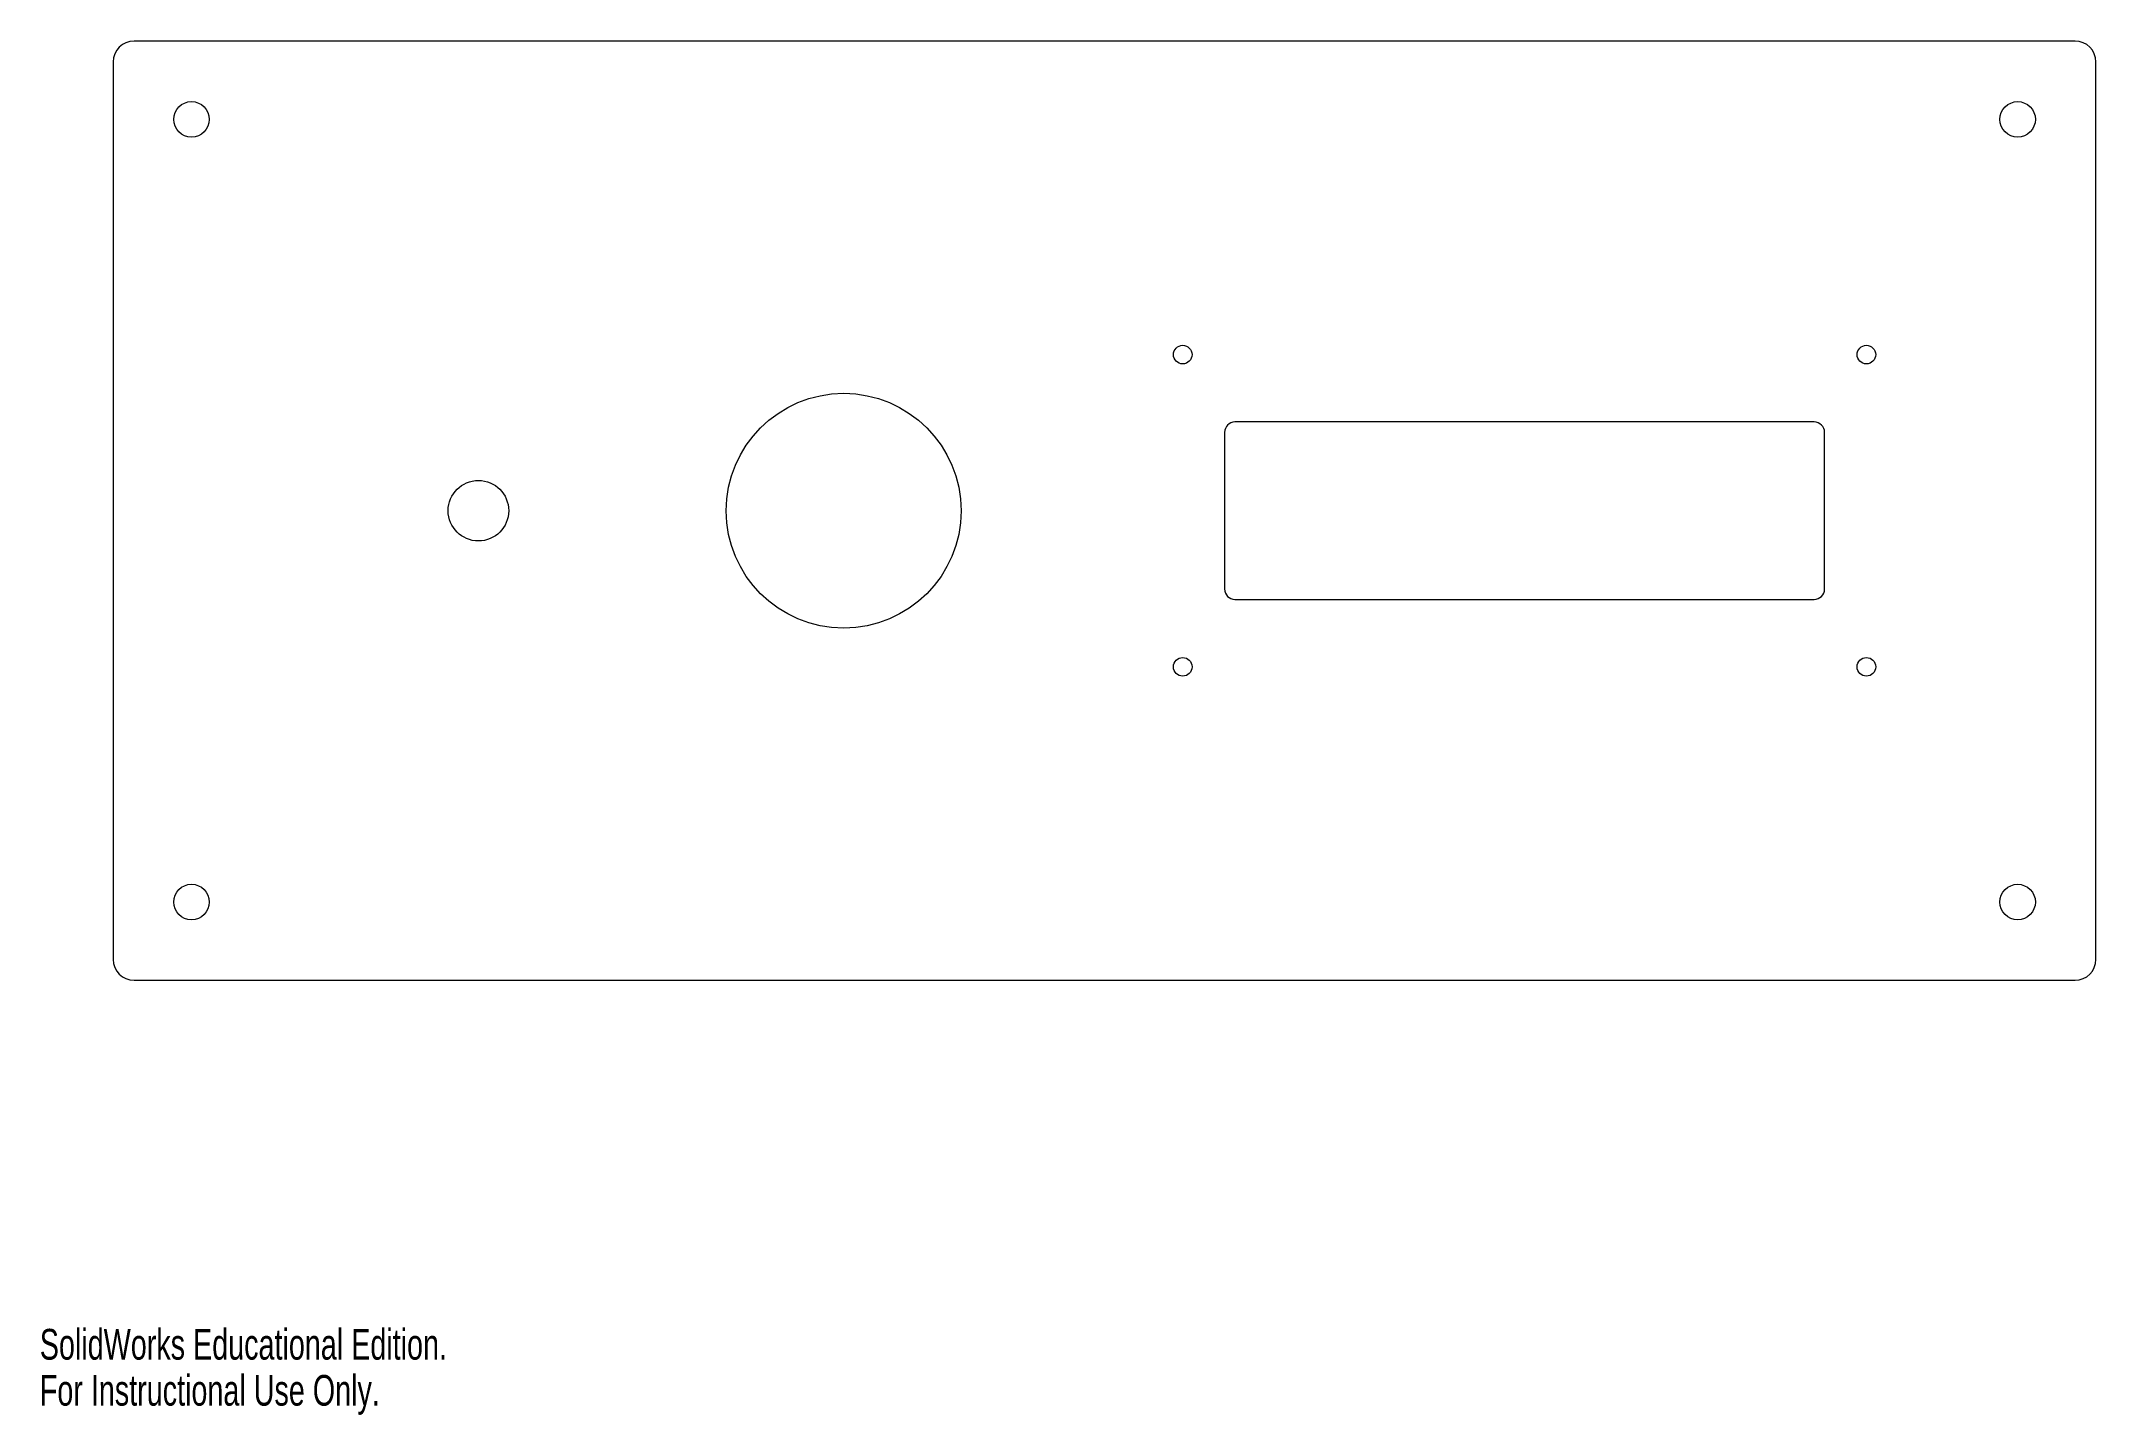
# Model space of a CAD drawing. Header units: inches. Extents: x 0.01 to 9.85, y 0 to 6.58.
import ezdxf

# ---------------------------------------------------------------- set-up
doc = ezdxf.new("R2010")
doc.units = ezdxf.units.IN
doc.header["$MEASUREMENT"] = 0
doc.styles.add('SLDTEXTSTYLE0', font='TXT', dxfattribs={"width": 0.7})

msp = doc.modelspace()

# ---------------------------------------------------------------- linework, layer by layer
at = {"color": 7, "linetype": 'Continuous', "lineweight": 15}
for p, q in [((9.7517, 6.5805), (0.4517, 6.5805)), ((0.3517, 6.4805), (0.3517, 2.1805)), ((9.8517, 2.1805), (9.8517, 6.4805)), ((8.5017, 4.7555), (5.7267, 4.7555)), ((5.6767, 4.7055), (5.6767, 3.9555)), ((8.5517, 3.9555), (8.5517, 4.7055)), ((5.7267, 3.9055), (8.5017, 3.9055)), ((0.4517, 2.0805), (9.7517, 2.0805))]:
    msp.add_line(p, q, dxfattribs=at)
for centre, radius in [((0.7267, 6.2055), 0.085), ((9.4767, 6.2055), 0.085), ((5.4764, 5.0785), 0.0445), ((8.752, 5.0785), 0.0445), ((3.8517, 4.3305), 0.5625), ((2.1017, 4.3305), 0.145), ((5.4764, 3.5825), 0.0445), ((8.752, 3.5825), 0.0445), ((0.7267, 2.4555), 0.085), ((9.4767, 2.4555), 0.085)]:
    msp.add_circle(centre, radius, dxfattribs=at)
for centre, radius, start, end in [((0.4517, 6.4805), 0.1, 90, 180), ((9.7517, 6.4805), 0.1, 0, 90), ((5.7267, 4.7055), 0.05, 90, 180), ((8.5017, 4.7055), 0.05, 0, 90), ((5.7267, 3.9555), 0.05, 180, 270), ((8.5017, 3.9555), 0.05, 270, 0), ((0.4517, 2.1805), 0.1, 180, 270), ((9.7517, 2.1805), 0.1, 270, 0)]:
    msp.add_arc(centre, radius, start, end, dxfattribs=at)

# ---------------------------------------------------------------- texts
at = {"color": 7, "linetype": 'Continuous', "char_height": 0.14705, "attachment_point": 1, "style": 'SLDTEXTSTYLE0'}
for s, insert in [('SolidWorks Educational Edition.', (0, 0.4101)), ('For Instructional Use Only.', (0, 0.1896))]:
    msp.add_mtext(s, dxfattribs=dict(at, insert=insert))

doc.saveas('drawing.dxf')
